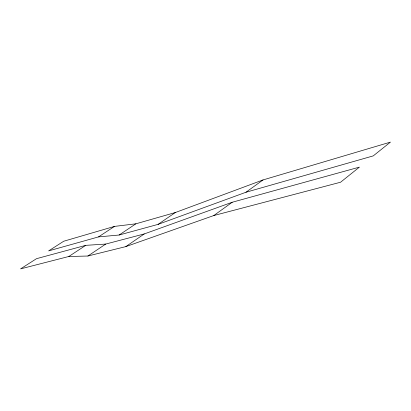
<?xml version="1.0" encoding="UTF-8"?>
<svg xmlns="http://www.w3.org/2000/svg" width="411" height="411" viewBox="0 0 411 411"><rect width="100%" height="100%" fill="white"/><g stroke="black" fill="none" stroke-linecap="round" stroke-linejoin="round"><path stroke-width="0.62" d="M245.942 192.256L263.019 179.941L390.45 142.114L373.25 155.892L245.942 192.256L158.086 224.37L119.164 235.005M213.802 215.544L232.23 202.248L359.42 167.128L340.58 182.227L213.802 215.544L125.823 246.61L87.918 256.002M158.086 224.37L175.292 212.549L263.019 179.941M125.823 246.61L144.261 233.936L232.23 202.248M135.882 223.8L119.139 235.02L98.532 236.895L48.611 250.9L63.731 241.231L114.484 226.399L135.856 223.815L175.292 212.549M85.76 245.346L36.512 258.678L20.55 268.886L68.822 256.49L85.76 245.346L105.725 244.067M98.532 236.895L114.484 226.399M144.261 233.936L105.745 244.052L87.887 256.022L68.822 256.49"/></g></svg>
